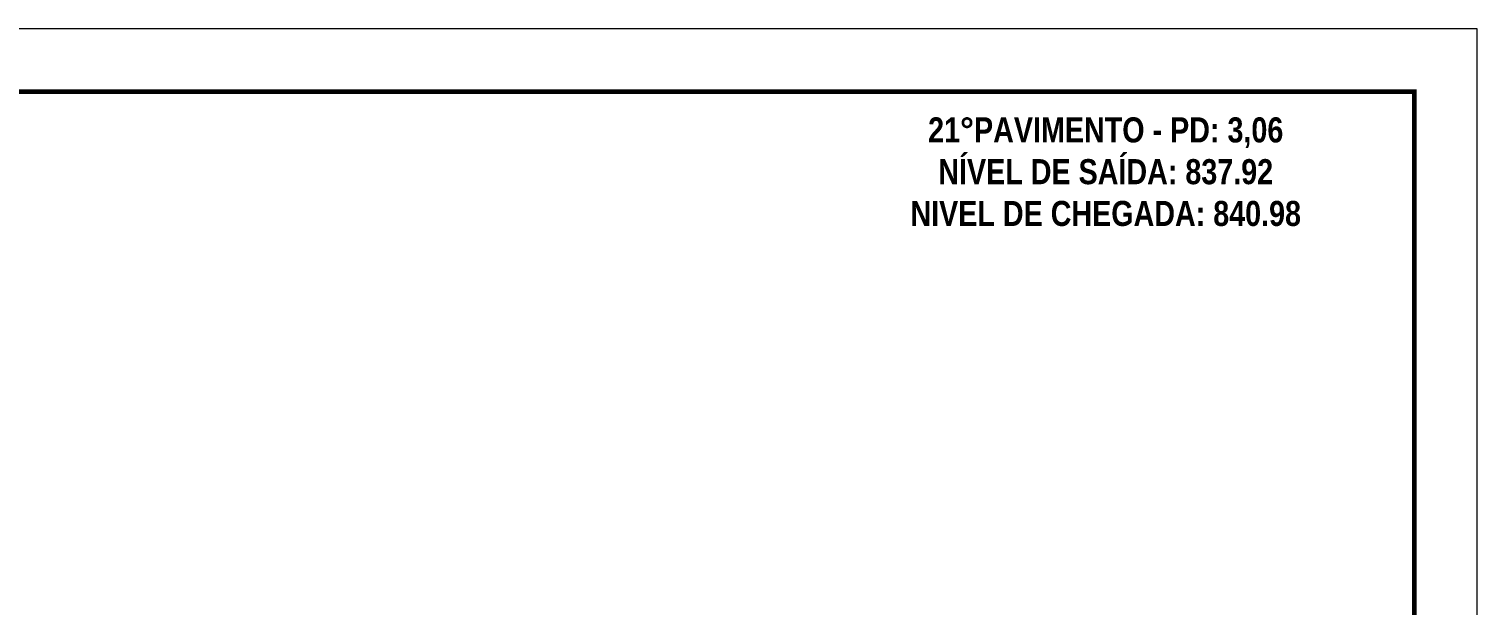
# Model space of a CAD drawing. Extents: x 14400 to 27878, y -21631 to 6985.
# Drawn here: x 16559 to 17483, y -10612 to -10244 of the extents above; entities that cross this region are included whole.
import ezdxf

# ---------------------------------------------------------------- set-up
doc = ezdxf.new("R2010")
doc.units = 0
doc.linetypes.add('DASHED', pattern=[0.75, 0.5, -0.25])
doc.layers.add('Folhas', color=255, linetype='Continuous', lineweight=9)
doc.layers.add('SARRAFO DE PRESSAO', color=251, linetype='DASHED', lineweight=9)
doc.layers.add('NOMENCLATURA', color=7, linetype='Continuous')
doc.styles.add('ROMANC', font='techb___.ttf', dxfattribs={"height": 2.5})

# ---------------------------------------------------------------- blocks, each defined once
blk = doc.blocks.new('9999999999')
at = {"layer": 'Folhas'}
blk.add_lwpolyline([(98138.98, 34190.21), (99623.98, 34190.21), (99623.98, 35240.21), (98138.98, 35240.21)], close=True, dxfattribs=at)
at = {"layer": 'Folhas', "color": 30, "const_width": 3}
blk.add_lwpolyline([(98213.98, 34230.21), (99583.98, 34230.21), (99583.98, 35200.21), (98213.98, 35200.21)], close=True, dxfattribs=at)

msp = doc.modelspace()

# ---------------------------------------------------------------- block references
at = {"layer": 'SARRAFO DE PRESSAO', "color": 6, "linetype": 'ByBlock'}
msp.add_blockref('9999999999', (-82140.511, -45484.104), dxfattribs=at)

# ---------------------------------------------------------------- texts
at = {"layer": 'NOMENCLATURA', "color": 2, "insert": (17246.306, -10300.314), "char_height": 16, "attachment_point": 2, "style": 'ROMANC'}
msp.add_mtext_dynamic_manual_height_columns('21°PAVIMENTO - PD: 3,06\\PNÍVEL DE SAÍDA: 837.92\\PNIVEL DE CHEGADA: 840.98', width=432.35115, gutter_width=1, heights=[0], dxfattribs=at)

doc.saveas('drawing.dxf')
